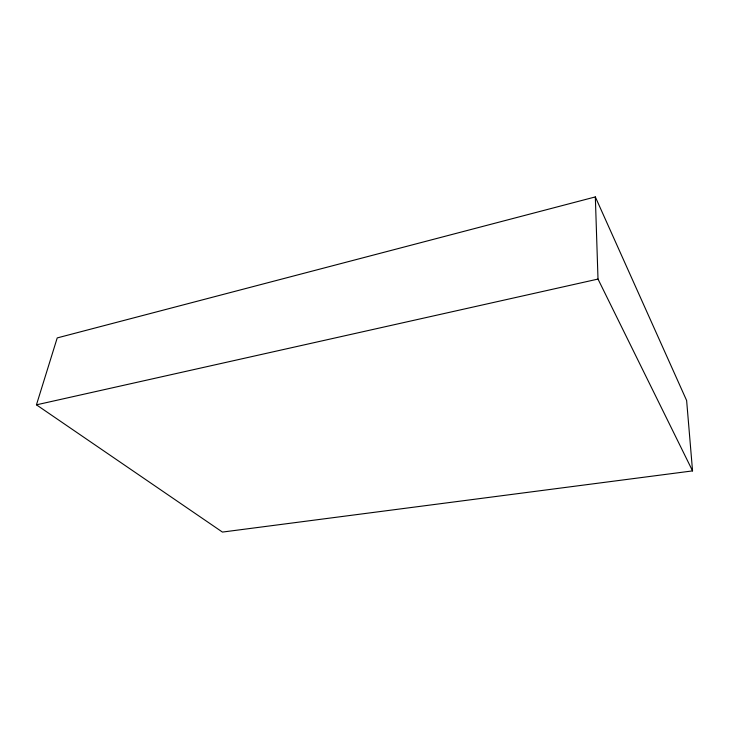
<?xml version="1.0" encoding="UTF-8"?>
<svg xmlns="http://www.w3.org/2000/svg" width="729" height="729" viewBox="0 0 729 729"><rect width="100%" height="100%" fill="white"/><g stroke="black" fill="none" stroke-linecap="round" stroke-linejoin="round"><path stroke-width="1.09" d="M36.45 404.832L57.217 337.919L595.329 196.921L686.627 400.513L692.55 470.898L222.427 532.079L36.45 404.832L598.008 279.07L692.55 470.898M595.329 196.921L598.008 279.07"/></g></svg>
